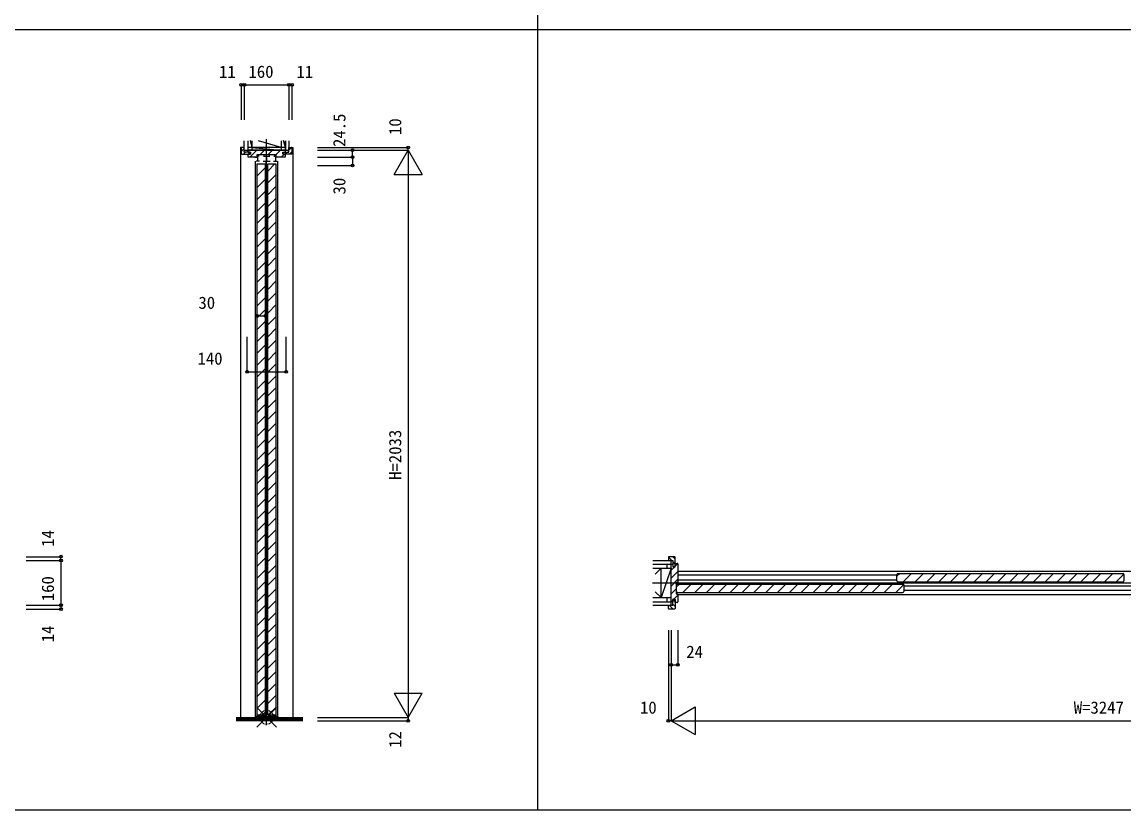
# Model space of a CAD drawing. Units: millimetres, scale not verified. Extents: x -14341 to 14340, y -10000 to 10000.
# Drawn here: x -4790 to -839, y -10000 to -7175 of the extents above; entities that cross this region are included whole.
import ezdxf
from ezdxf.enums import TextEntityAlignment as Align

# ---------------------------------------------------------------- set-up
doc = ezdxf.new("R2010")
doc.units = ezdxf.units.MM
doc.header["$LTSCALE"] = 50
for name, color, linetype in [('0-2_YKK_B1', 4, 'Continuous'), ('0-3_YKK_C1', 4, 'Continuous'), ('0-4_YKK_F1', 7, 'Continuous'), ('0-6_YKK_N1', 2, 'Continuous'), ('0-7_YKK_Z1', 7, 'Continuous')]:
    doc.layers.add(name, color=color, linetype=linetype)
doc.layers.add('0-5_YKK_IN', color=1, linetype='Continuous', lineweight=18)
doc.styles.add('ＭＳ ゴシック', font='')
doc.styles.get('ＭＳ ゴシック').set_extended_font_data('MS Gothic')

msp = doc.modelspace()

# ---------------------------------------------------------------- linework, layer by layer
at = {"layer": '0-2_YKK_B1'}
for p, q in [((-2472.44, -9093.5), (-2460.05, -9105.9)), ((-2450.48, -9091.9), (-2470.48, -9091.9)), ((-2457.07, -9091.9), (-2448.48, -9100.49)), ((-2455.98, -9109.96), (-2448.48, -9117.46)), ((-2448.48, -9126.9), (-2448.48, -9093.9)), ((-2448.48, -9126.5), (-2438.8, -9116.82)), ((-2438.48, -9117.9), (-2438.48, -9182.9)), ((-2462.48, -9140.5), (-2449.88, -9127.9)), ((-2462.48, -9168.79), (-2438.48, -9144.79)), ((-2438.48, -9144.4), (760.52, -9144.4)), ((-1652.98, -9158.4), (-2438.48, -9158.4)), ((-1652.98, -9162.13), (-1642.76, -9151.9)), ((-1652.98, -9178.6), (-1652.98, -9155.2)), ((-1649.68, -9151.9), (-842.28, -9151.9)), ((-1630.33, -9181.9), (-1600.33, -9151.9)), ((-1587.9, -9181.9), (-1557.9, -9151.9)), ((-1545.48, -9181.9), (-1515.48, -9151.9)), ((-1503.05, -9181.9), (-1473.05, -9151.9)), ((-1460.62, -9181.9), (-1430.62, -9151.9)), ((-1418.2, -9181.9), (-1388.2, -9151.9)), ((-1375.77, -9181.9), (-1345.77, -9151.9)), ((-1333.35, -9181.9), (-1303.35, -9151.9)), ((-1290.92, -9181.9), (-1260.92, -9151.9)), ((-1248.49, -9181.9), (-1218.49, -9151.9)), ((-1206.07, -9181.9), (-1176.07, -9151.9)), ((-1163.64, -9181.9), (-1133.64, -9151.9)), ((-1121.21, -9181.9), (-1091.21, -9151.9)), ((-1078.79, -9181.9), (-1048.79, -9151.9)), ((-1036.36, -9181.9), (-1006.36, -9151.9)), ((-993.93, -9181.9), (-963.93, -9151.9)), ((-951.51, -9181.9), (-921.51, -9151.9)), ((-909.08, -9181.9), (-879.08, -9151.9)), ((-866.65, -9181.9), (-839.1, -9154.34)), ((-838.98, -9155.2), (-838.98, -9178.6)), ((-838.98, -9155.2), (-838.98, -9178.6)), ((-2462.48, -9197.07), (-2438.48, -9173.07)), ((-2444.48, -9185.9), (-2444.48, -9223.9)), ((-2442.98, -9200.13), (-2432.76, -9189.9)), ((-2442.98, -9216.6), (-2442.98, -9193.2)), ((-2439.48, -9183.9), (-2442.48, -9183.9)), ((-2439.68, -9189.9), (-1631.78, -9189.9)), ((-2438.48, -9175.4), (-1652.98, -9175.4)), ((-2420.33, -9219.9), (-2390.33, -9189.9)), ((-2377.9, -9219.9), (-2347.9, -9189.9)), ((-2335.48, -9219.9), (-2305.48, -9189.9)), ((-2293.05, -9219.9), (-2263.05, -9189.9)), ((-2250.62, -9219.9), (-2220.62, -9189.9)), ((-2208.2, -9219.9), (-2178.2, -9189.9)), ((-2165.77, -9219.9), (-2135.77, -9189.9)), ((-2123.35, -9219.9), (-2093.35, -9189.9)), ((-2080.92, -9219.9), (-2050.92, -9189.9)), ((-2038.49, -9219.9), (-2008.49, -9189.9)), ((-1996.07, -9219.9), (-1966.07, -9189.9)), ((-1953.64, -9219.9), (-1923.64, -9189.9)), ((-1911.21, -9219.9), (-1881.21, -9189.9)), ((-1868.79, -9219.9), (-1838.79, -9189.9)), ((-1826.36, -9219.9), (-1796.36, -9189.9)), ((-1783.93, -9219.9), (-1753.93, -9189.9)), ((-1741.51, -9219.9), (-1711.51, -9189.9)), ((-1699.08, -9219.9), (-1669.08, -9189.9)), ((-1656.65, -9219.9), (-1628.72, -9191.97)), ((-1649.68, -9181.9), (-842.28, -9181.9)), ((-1628.48, -9193.2), (-1628.48, -9216.6)), ((-1628.48, -9196.4), (-49.48, -9196.4)), ((-2462.48, -9225.35), (-2444.48, -9207.35)), ((-2452.74, -9243.9), (-2438.48, -9229.64)), ((-2448.48, -9244.9), (-2448.48, -9277.9)), ((-2442.48, -9225.9), (-2439.48, -9225.9)), ((-2439.68, -9219.9), (-1631.78, -9219.9)), ((-2438.48, -9226.9), (-2438.48, -9253.9)), ((-2438.48, -9226.9), (760.52, -9226.9)), ((-49.48, -9213.4), (-1628.48, -9213.4)), ((-2450.48, -9279.9), (-2470.48, -9279.9)), ((-2469.75, -9265.9), (-2455.75, -9279.9)), ((-2462.24, -9253.4), (-2456.18, -9247.34)), ((-2455.98, -9245.73), (-2448.48, -9253.23)), ((-2455.98, -9262.7), (-2448.48, -9270.2))]:
    msp.add_line(p, q, dxfattribs=at)
for points in [[(-2472.48, -9093.9), (-2472.48, -9105.9), (-2455.98, -9105.9), (-2455.98, -9126.9), (-2448.48, -9126.9)], [(-2462.48, -9253.4), (-2462.48, -9118.4), (-2457.18, -9118.4), (-2456.18, -9119.4), (-2456.18, -9127.9), (-2448.48, -9127.9), (-2448.48, -9122.9), (-2448.48, -9115.9), (-2440.48, -9115.9)], [(-2472.48, -9277.9), (-2472.48, -9265.9), (-2455.98, -9265.9), (-2455.98, -9244.9), (-2448.48, -9244.9)], [(-2440.48, -9255.9), (-2448.48, -9255.9), (-2448.48, -9248.9), (-2448.48, -9243.9), (-2456.18, -9243.9), (-2456.18, -9252.4), (-2457.18, -9253.4), (-2462.48, -9253.4)]]:
    msp.add_lwpolyline(points, dxfattribs=at)
for centre, radius, start, end in [((-2470.48, -9093.9), 2, 90.00001, 179.99999), ((-2450.48, -9093.9), 2, 0.00001, 89.99999), ((-2440.48, -9117.9), 2, 0.00001, 89.99999), ((-1649.68, -9155.2), 3.3, 90, 180), ((-842.28, -9155.2), 3.3, 0, 90), ((-2442.48, -9185.9), 2, 90.00001, 179.99999), ((-2439.68, -9193.2), 3.3, 90, 180), ((-2439.48, -9182.9), 1, 270.00001, 359.99999), ((-1649.68, -9178.6), 3.3, 180, 270), ((-1631.78, -9193.2), 3.3, 0, 90), ((-842.28, -9178.6), 3.3, 270, 0), ((-2442.48, -9223.9), 2, 180.00001, 269.99999), ((-2439.68, -9216.6), 3.3, 180, 270), ((-2439.48, -9226.9), 1, 0.00001, 89.99999), ((-1631.78, -9216.6), 3.3, 270, 0), ((-2470.48, -9277.9), 2, 180.00001, 269.99999), ((-2450.48, -9277.9), 2, 270.00001, 359.99999), ((-2440.48, -9253.9), 2, 270.00001, 359.99999)]:
    msp.add_arc(centre, radius, start, end, dxfattribs=at)
at = {"layer": '0-3_YKK_C1'}
for p, q in [((-3832.99, -7634.34), (-3823.59, -7624.94)), ((-4003.99, -7626.9), (-4003.99, -7646.9)), ((-4003.99, -7639.58), (-3992.99, -7628.58)), ((-3996.34, -7648.9), (-3988.84, -7641.4)), ((-3980.49, -7638.87), (-3976.52, -7634.9)), ((-3979.37, -7648.9), (-3971.99, -7641.52)), ((-3972.24, -7658.9), (-3948.24, -7634.9)), ((-3954.79, -7659.1), (-3945.09, -7659.1)), ((-3941.39, -7650.5), (-3922.59, -7650.5)), ((-3941.39, -7655.6), (-3941.39, -7650.5)), ((-3935.55, -7650.5), (-3919.95, -7634.9)), ((-3924.59, -7655.6), (-3901.39, -7655.6)), ((-3922.59, -7650.5), (-3922.59, -7655.6)), ((-3912.99, -7655.6), (-3912.99, -7674.1)), ((-3907.27, -7650.5), (-3891.67, -7634.9)), ((-3903.39, -7650.5), (-3903.39, -7655.6)), ((-3871.19, -7659.1), (-3880.89, -7659.1)), ((-3879.39, -7650.91), (-3863.38, -7634.9)), ((-3859.1, -7658.9), (-3849.1, -7648.9)), ((-3847.55, -7648.9), (-3840.05, -7641.4)), ((-3830.58, -7648.9), (-3821.99, -7640.31)), ((-3821.99, -7626.9), (-3821.99, -7646.9)), ((-3952.99, -9666.17), (-3952.99, -7674.28)), ((-3938.19, -7674.1), (-3950.79, -7674.1)), ((-3946.99, -7683.91), (-3916.99, -7683.91)), ((-3946.99, -9658.9), (-3946.99, -7683.91)), ((-3946.99, -7726.29), (-3916.99, -7696.29)), ((-3925.79, -7674.1), (-3900.19, -7674.1)), ((-3916.99, -9658.9), (-3916.99, -7683.91)), ((-3914.99, -9664.9), (-3914.99, -7674.28)), ((-3908.99, -7683.91), (-3878.99, -7683.91)), ((-3908.99, -9658.9), (-3908.99, -7683.91)), ((-3908.99, -7709.32), (-3883.58, -7683.91)), ((-3887.79, -7674.1), (-3875.19, -7674.1)), ((-3878.99, -9658.9), (-3878.99, -7683.91)), ((-3872.99, -9666.17), (-3872.99, -7674.28)), ((-3946.99, -7768.71), (-3916.99, -7738.71)), ((-3908.99, -7751.74), (-3878.99, -7721.74)), ((-3946.99, -7811.14), (-3916.99, -7781.14)), ((-3908.99, -7794.17), (-3878.99, -7764.17)), ((-3908.99, -7836.59), (-3878.99, -7806.59)), ((-3946.99, -7853.56), (-3916.99, -7823.56)), ((-3908.99, -7879.02), (-3878.99, -7849.02)), ((-3946.99, -7895.99), (-3916.99, -7865.99)), ((-3908.99, -7921.45), (-3878.99, -7891.45)), ((-3946.99, -7938.42), (-3916.99, -7908.42)), ((-3908.99, -7963.87), (-3878.99, -7933.87)), ((-3946.99, -7980.84), (-3916.99, -7950.84)), ((-3908.99, -8006.3), (-3878.99, -7976.3)), ((-3946.99, -8023.27), (-3916.99, -7993.27)), ((-3908.99, -8048.73), (-3878.99, -8018.73)), ((-3946.99, -8065.7), (-3916.99, -8035.7)), ((-3946.99, -8108.12), (-3916.99, -8078.12)), ((-3908.99, -8091.15), (-3878.99, -8061.15)), ((-3946.99, -8150.55), (-3916.99, -8120.55)), ((-3908.99, -8133.58), (-3878.99, -8103.58)), ((-3946.99, -8192.98), (-3916.99, -8162.98)), ((-3908.99, -8176.01), (-3878.99, -8146.01)), ((-3946.99, -8235.4), (-3916.99, -8205.4)), ((-3908.99, -8218.43), (-3878.99, -8188.43)), ((-3946.99, -8277.83), (-3916.99, -8247.83)), ((-3908.99, -8260.86), (-3878.99, -8230.86)), ((-3946.99, -8320.26), (-3916.99, -8290.26)), ((-3908.99, -8303.28), (-3878.99, -8273.28)), ((-3946.99, -8362.68), (-3916.99, -8332.68)), ((-3908.99, -8345.71), (-3878.99, -8315.71)), ((-3946.99, -8405.11), (-3916.99, -8375.11)), ((-3908.99, -8388.14), (-3878.99, -8358.14)), ((-3908.99, -8430.56), (-3878.99, -8400.56)), ((-3946.99, -8447.53), (-3916.99, -8417.53)), ((-3908.99, -8472.99), (-3878.99, -8442.99)), ((-3946.99, -8489.96), (-3916.99, -8459.96)), ((-3908.99, -8515.42), (-3878.99, -8485.42)), ((-3946.99, -8532.39), (-3916.99, -8502.39)), ((-3908.99, -8557.84), (-3878.99, -8527.84)), ((-3946.99, -8574.81), (-3916.99, -8544.81)), ((-3908.99, -8600.27), (-3878.99, -8570.27)), ((-3946.99, -8617.24), (-3916.99, -8587.24)), ((-3908.99, -8642.7), (-3878.99, -8612.7)), ((-3946.99, -8659.67), (-3916.99, -8629.67)), ((-3946.99, -8702.09), (-3916.99, -8672.09)), ((-3908.99, -8685.12), (-3878.99, -8655.12)), ((-3946.99, -8744.52), (-3916.99, -8714.52)), ((-3908.99, -8727.55), (-3878.99, -8697.55)), ((-3946.99, -8786.95), (-3916.99, -8756.95)), ((-3908.99, -8769.98), (-3878.99, -8739.98)), ((-3946.99, -8829.37), (-3916.99, -8799.37)), ((-3908.99, -8812.4), (-3878.99, -8782.4)), ((-3946.99, -8871.8), (-3916.99, -8841.8)), ((-3908.99, -8854.83), (-3878.99, -8824.83)), ((-3946.99, -8914.23), (-3916.99, -8884.23)), ((-3908.99, -8897.25), (-3878.99, -8867.25)), ((-3946.99, -8956.65), (-3916.99, -8926.65)), ((-3908.99, -8939.68), (-3878.99, -8909.68)), ((-3908.99, -8982.11), (-3878.99, -8952.11)), ((-3946.99, -8999.08), (-3916.99, -8969.08)), ((-3908.99, -9024.53), (-3878.99, -8994.53)), ((-3946.99, -9041.5), (-3916.99, -9011.5)), ((-3908.99, -9066.96), (-3878.99, -9036.96)), ((-3946.99, -9083.93), (-3916.99, -9053.93)), ((-3908.99, -9109.39), (-3878.99, -9079.39)), ((-3946.99, -9126.36), (-3916.99, -9096.36)), ((-3908.99, -9151.81), (-3878.99, -9121.81)), ((-3946.99, -9168.78), (-3916.99, -9138.78)), ((-3908.99, -9194.24), (-3878.99, -9164.24)), ((-3946.99, -9211.21), (-3916.99, -9181.21)), ((-3946.99, -9253.64), (-3916.99, -9223.64)), ((-3908.99, -9236.67), (-3878.99, -9206.67)), ((-3946.99, -9296.06), (-3916.99, -9266.06)), ((-3908.99, -9279.09), (-3878.99, -9249.09)), ((-3946.99, -9338.49), (-3916.99, -9308.49)), ((-3908.99, -9321.52), (-3878.99, -9291.52)), ((-3946.99, -9380.92), (-3916.99, -9350.92)), ((-3908.99, -9363.95), (-3878.99, -9333.95)), ((-3946.99, -9423.34), (-3916.99, -9393.34)), ((-3908.99, -9406.37), (-3878.99, -9376.37)), ((-3946.99, -9465.77), (-3916.99, -9435.77)), ((-3908.99, -9448.8), (-3878.99, -9418.8)), ((-3946.99, -9508.19), (-3916.99, -9478.19)), ((-3908.99, -9491.22), (-3878.99, -9461.22)), ((-3946.99, -9550.62), (-3916.99, -9520.62)), ((-3908.99, -9533.65), (-3878.99, -9503.65)), ((-3908.99, -9576.08), (-3878.99, -9546.08)), ((-3946.99, -9593.05), (-3916.99, -9563.05)), ((-3908.99, -9618.5), (-3878.99, -9588.5)), ((-3946.99, -9635.47), (-3916.99, -9605.47)), ((-3906.96, -9658.9), (-3878.99, -9630.93)), ((-3954.48, -9667.23), (-3954.48, -9667.8)), ((-3951.77, -9663.69), (-3953.9, -9665.81)), ((-3939.98, -9663.1), (-3950.36, -9663.1)), ((-3949.48, -9663.1), (-3949.48, -9666.4)), ((-3946.99, -9658.9), (-3916.99, -9658.9)), ((-3927.99, -9658.9), (-3916.99, -9647.9)), ((-3923.78, -9663.1), (-3902.18, -9663.1)), ((-3918.48, -9666.4), (-3918.48, -9663.1)), ((-3908.99, -9658.9), (-3878.99, -9658.9)), ((-3907.48, -9666.4), (-3907.48, -9663.1)), ((-3887.59, -9665.56), (-3885.99, -9665.56)), ((-3885.99, -9663.06), (-3875.62, -9663.06)), ((-3885.99, -9665.56), (-3885.99, -9663.06)), ((-3876.49, -9663.06), (-3876.49, -9666.37)), ((-3874.2, -9663.65), (-3872.07, -9665.78)), ((-3871.49, -9667.19), (-3871.49, -9667.76))]:
    msp.add_line(p, q, dxfattribs=at)
for points in [[(-4001.99, -7624.9), (-4006.99, -7624.9), (-4006.99, -9667.9)], [(-4001.99, -7648.9), (-3971.99, -7648.9), (-3971.99, -7641.4), (-3992.99, -7641.4), (-3992.99, -7624.9), (-4001.99, -7624.9)], [(-3823.99, -7648.9), (-3853.99, -7648.9), (-3853.99, -7641.4), (-3832.99, -7641.4), (-3832.99, -7624.9), (-3823.99, -7624.9)], [(-3823.99, -7624.9), (-3818.99, -7624.9), (-3818.99, -9667.9)], [(-3845.49, -7634.9), (-3980.49, -7634.9), (-3980.49, -7640.2), (-3979.49, -7641.2), (-3970.99, -7641.2), (-3970.99, -7648.9), (-3973.49, -7648.9), (-3980.49, -7648.9), (-3980.49, -7656.9)], [(-3978.49, -7658.9), (-3947.09, -7658.9), (-3946.59, -7658.4), (-3946.59, -7650.5), (-3921.59, -7650.5), (-3904.39, -7650.5), (-3879.39, -7650.5), (-3879.39, -7658.4), (-3878.89, -7658.9), (-3847.49, -7658.9)], [(-3939.39, -7655.6), (-3945.09, -7655.6), (-3945.09, -7674.1)], [(-3903.39, -7650.5), (-3884.59, -7650.5), (-3884.59, -7655.6)], [(-3886.59, -7655.6), (-3880.89, -7655.6), (-3880.89, -7674.1)], [(-3845.49, -7656.9), (-3845.49, -7648.9), (-3852.49, -7648.9), (-3854.99, -7648.9), (-3854.99, -7641.2), (-3846.49, -7641.2), (-3845.49, -7640.2), (-3845.49, -7634.9)], [(-3874.69, -9667.9), (-3951.28, -9667.9), (-3951.28, -9664.53), (-3949.94, -9664.04)], [(-3939.98, -9663.1), (-3939.98, -9665.6), (-3938.38, -9665.6)], [(-3939.88, -9662.9), (-3937.88, -9662.9), (-3937.88, -9666.7), (-3933.68, -9666.7), (-3933.68, -9665.1)], [(-3930.28, -9665.1), (-3930.28, -9666.7), (-3926.08, -9666.7), (-3926.08, -9662.9), (-3924.08, -9662.9)], [(-3923.7, -9666.3), (-3924.47, -9664.2), (-3924.33, -9663.84), (-3924.08, -9663.4), (-3923.78, -9663.1)], [(-3902.18, -9663.1), (-3901.88, -9663.4), (-3901.63, -9663.84), (-3901.5, -9664.2), (-3902.27, -9666.3)], [(-3901.89, -9662.9), (-3899.89, -9662.9), (-3899.89, -9666.7), (-3895.69, -9666.7), (-3895.69, -9665.1)], [(-3892.29, -9665.1), (-3892.29, -9666.7), (-3888.09, -9666.7), (-3888.09, -9662.9), (-3886.09, -9662.9)], [(-3876.03, -9664.01), (-3874.69, -9664.49), (-3874.69, -9667.9)]]:
    msp.add_lwpolyline(points, dxfattribs=at)
for centre, radius, start, end in [((-4001.99, -7626.9), 2, 90.00001, 179.99999), ((-3823.99, -7626.9), 2, 0.00001, 89.99999), ((-4001.99, -7646.9), 2, 180, 269.99998), ((-3978.49, -7656.9), 2, 180.00001, 269.99999), ((-3847.49, -7656.9), 2, 270.00001, 359.99999), ((-3823.99, -7646.9), 2, 270.00002, 0), ((-3952.48, -9667.23), 2, 135.00001, 180), ((-3950.36, -9665.1), 2, 90, 134.99999), ((-3931.98, -9665.1), 1.7, 359.99999, 180.00001), ((-3893.99, -9665.1), 1.7, 359.99999, 180.00001), ((-3875.62, -9665.06), 2, 45.00001, 90), ((-3873.49, -9667.19), 2, 360, 44.99999)]:
    msp.add_arc(centre, radius, start, end, dxfattribs=at)
at = {"layer": '0-4_YKK_F1'}
for p, q in [((-2940.8, -9999.9), (-2940.8, 9500.1)), ((-14340.8, -7202.4), (14159.2, -7202.4)), ((-14340.8, -9999.9), (14340.22, -9999.9))]:
    msp.add_line(p, q, dxfattribs=at)
at = {"layer": '0-5_YKK_IN'}
for p, q in [((-3948.34, -9703.26), (-3877.63, -9632.54)), ((-3948.34, -9632.54), (-3877.63, -9703.26))]:
    msp.add_line(p, q, dxfattribs=at)
msp.add_circle((-3912.99, -9667.9), 25, dxfattribs=at)
at = {"layer": '0-6_YKK_N1'}
for p, q in [((-4003.99, -7400.53), (-4003.99, -7525.53)), ((-3992.99, -7400.53), (-4003.99, -7400.53)), ((-3992.99, -7400.53), (-3992.99, -7525.53)), ((-3992.99, -7400.53), (-3832.99, -7400.53)), ((-3832.99, -7400.53), (-3832.99, -7525.53)), ((-3832.99, -7400.53), (-3821.99, -7400.53)), ((-3821.99, -7400.53), (-3821.99, -7525.53)), ((-3730.1, -7624.9), (-3405.1, -7624.9)), ((-3405.1, -7634.9), (-3405.1, -7624.9)), ((-3730.1, -7634.9), (-3405.1, -7634.9)), ((-3605.1, -7659.4), (-3605.1, -7689.4)), ((-3455.1, -7721.5), (-3405.1, -7634.9)), ((-3405.1, -7634.9), (-3355.1, -7721.5)), ((-3405.1, -7634.9), (-3405.1, -9667.9)), ((-3730.1, -7689.4), (-3605.1, -7689.4)), ((-3455.1, -7721.5), (-3355.1, -7721.5)), ((-3946.99, -8228.79), (-3916.99, -8228.79)), ((-3982.99, -8428.79), (-3982.99, -8303.79)), ((-3842.99, -8428.79), (-3842.99, -8303.79)), ((-3982.99, -8428.79), (-3842.99, -8428.79)), ((-4775.31, -9091.9), (-4650.31, -9091.9)), ((-4775.31, -9105.9), (-4650.31, -9105.9)), ((-4650.31, -9105.9), (-4650.31, -9091.9)), ((-4650.31, -9105.9), (-4650.31, -9265.9)), ((-4775.31, -9265.9), (-4650.31, -9265.9)), ((-4775.31, -9279.9), (-4650.31, -9279.9)), ((-4650.31, -9265.9), (-4650.31, -9279.9)), ((-2472.48, -9354.9), (-2472.48, -9679.9)), ((-2462.48, -9354.9), (-2462.48, -9679.9)), ((-2438.48, -9354.9), (-2438.48, -9479.9)), ((-2462.48, -9479.9), (-2438.48, -9479.9)), ((-3455.1, -9581.3), (-3355.1, -9581.3)), ((-3455.1, -9581.3), (-3405.1, -9667.9)), ((-3405.1, -9667.9), (-3355.1, -9581.3)), ((-2462.48, -9679.9), (-2375.88, -9629.9)), ((-2375.88, -9629.9), (-2375.88, -9729.9)), ((-3730.1, -9667.9), (-3405.1, -9667.9)), ((-3405.1, -9667.9), (-3405.1, -9679.9)), ((-3730.1, -9679.9), (-3405.1, -9679.9)), ((-2462.48, -9679.9), (-2472.48, -9679.9)), ((-2462.48, -9679.9), (-2375.88, -9729.9)), ((-2462.48, -9679.9), (784.52, -9679.9))]:
    msp.add_line(p, q, dxfattribs=at)
msp.add_lwpolyline([(-3730.1, -7659.4), (-3605.1, -7659.4), (-3605.1, -7634.9)], dxfattribs=at)
for centre in [(-4003.99, -7400.53), (-3992.99, -7400.53), (-3832.99, -7400.53), (-3821.99, -7400.53), (-3405.1, -7624.9), (-3605.1, -7634.9), (-3605.1, -7659.4), (-3605.1, -7689.4), (-3946.99, -8228.79), (-3916.99, -8228.79), (-3982.99, -8428.79), (-3842.99, -8428.79), (-4650.31, -9091.9), (-4650.31, -9105.9), (-4650.31, -9265.9), (-4650.31, -9279.9), (-2462.48, -9479.9), (-2438.48, -9479.9), (-3405.1, -9679.9), (-2472.48, -9679.9)]:
    msp.add_circle(centre, 5, dxfattribs=at)
at = {"layer": '0-7_YKK_Z1'}
for p, q in [((-3992.99, -7634.9), (-3992.99, -7600.53)), ((-3980.49, -7600.53), (-3980.49, -7634.9)), ((-3980.49, -7600.72), (-3980.49, -7634.9)), ((-3845.49, -7624.9), (-3980.49, -7624.9)), ((-3972.13, -7600.12), (-3965.49, -7624.9)), ((-3965.49, -7600.53), (-3965.49, -7634.9)), ((-3965.49, -7624.9), (-3861.92, -7634.9)), ((-3860.49, -7624.9), (-3942.22, -7600.72)), ((-3912.99, -9695.56), (-3912.99, -7595.35)), ((-3860.49, -7600.72), (-3860.49, -7634.9)), ((-3845.49, -7624.9), (-3852.34, -7599.35)), ((-3845.49, -7634.9), (-3845.49, -7600.53)), ((-3845.49, -7600.72), (-3845.49, -7634.9)), ((-3832.99, -7600.53), (-3832.99, -7634.9)), ((-3992.99, -7634.9), (-3845.49, -7634.9)), ((-3845.49, -7634.9), (-3832.99, -7634.9)), ((-2527.66, -9105.9), (-2462.48, -9105.9)), ((-2527.66, -9118.4), (-2462.48, -9118.4)), ((-2477.48, -9118.4), (-2477.48, -9133.4)), ((-2462.48, -9265.9), (-2462.48, -9105.9)), ((-2527.66, -9133.4), (-2462.48, -9133.4)), ((-2498.48, -9133.4), (-2519.25, -9154.17)), ((-2498.48, -9238.4), (-2498.48, -9133.4)), ((-2462.48, -9133.4), (-2498.48, -9238.4)), ((-2529.19, -9185.9), (697.27, -9185.9)), ((-2527.66, -9238.4), (-2462.48, -9238.4)), ((-2498.48, -9238.4), (-2519.25, -9217.63)), ((-2477.48, -9238.4), (-2477.48, -9253.4)), ((-2527.66, -9253.4), (-2462.48, -9253.4)), ((-2527.66, -9253.4), (-2462.48, -9253.4)), ((-2527.66, -9265.9), (-2462.48, -9265.9)), ((-4022.15, -9667.9), (-3912.98, -9667.9)), ((-4022.15, -9670.9), (-3782.98, -9670.9)), ((-4022.15, -9673.9), (-3782.98, -9673.9)), ((-4022.15, -9676.9), (-3782.98, -9676.9)), ((-3912.98, -9667.9), (-3782.98, -9667.9)), ((-3782.98, -9679.9), (-4022.15, -9679.9))]:
    msp.add_line(p, q, dxfattribs=at)

# ---------------------------------------------------------------- texts
at = {"layer": '0-6_YKK_N1', "style": 'ＭＳ ゴシック'}
for s, p in [('11', (-4083.57, -7388.79)), ('160', (-3977.99, -7388.53)), ('11', (-3805.95, -7388.69)), ('30', (-4157.41, -8216.79)), ('140', (-4160.7, -8416.79)), ('24', (-2408.24, -9467.9)), ('10', (-2574.2, -9667.9)), ('W=3247', (-1018.98, -9667.9))]:
    msp.add_text(s, height=43.99, dxfattribs=at).set_placement(p, align=Align.BOTTOM_LEFT)
for s, p in [('24.5', (-3617.1, -7623.15)), ('10', (-3416.92, -7580.33)), ('30', (-3617.1, -7793.37)), ('H=2033', (-3417.1, -8816.4)), ('14', (-4662.31, -9056.5)), ('160', (-4662.31, -9251.43)), ('14', (-4662.31, -9398.9)), ('12', (-3416.92, -9777.2))]:
    msp.add_text(s, height=43.99, rotation=90, dxfattribs=at).set_placement(p, align=Align.BOTTOM_LEFT)

doc.saveas('drawing.dxf')
